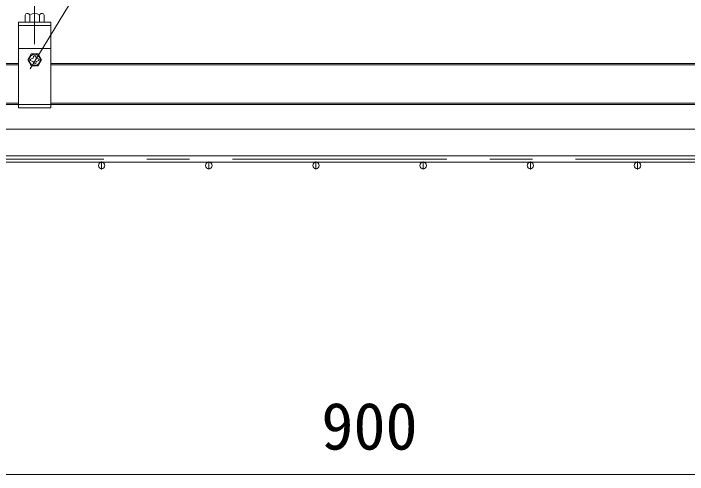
# Model space of a CAD drawing. Units: millimetres at full size, sheet at 1:40; details may follow other scales. Extents: x -7707 to 7893, y -5335 to 5359.
# Drawn here: x 2694 to 3323, y 2489 to 2919 of the extents above; entities that cross this region are included whole.
import ezdxf
from ezdxf.enums import TextEntityAlignment as Align

# ---------------------------------------------------------------- set-up
doc = ezdxf.new("R2010")
doc.units = ezdxf.units.MM
doc.header["$LTSCALE"] = 40
doc.linetypes.add('CHAIN1', pattern=[8, 5, -1, 1, -1])
doc.linetypes.add('DASHED1', pattern=[1.8, 1.2, -0.6])
for name, color, linetype, lineweight in [('7-0_中心線', 4, 'CHAIN1', 9), ('7-1_吊り材', 7, 'Continuous', 18), ('7-4_ブレース・補強材', 4, 'Continuous', 9), ('7-5_寸法', 4, 'Continuous', 9), ('7-6_文字', 7, 'Continuous', 18), ('7-D_パネル', 4, 'Continuous', 18)]:
    doc.layers.add(name, color=color, linetype=linetype, lineweight=lineweight)
doc.styles.add('ＭＳ ゴシック', font='')
doc.styles.get('ＭＳ ゴシック').set_extended_font_data('MS Gothic')

msp = doc.modelspace()

# ---------------------------------------------------------------- linework, layer by layer
at = {"layer": '7-0_中心線'}
for p, q in [((2713.81, 2890.61), (2713.81, 4011.29)), ((2578.4, 2783.49), (3474.59, 2783.49)), ((2776.31, 2773.88), (2776.31, 2781.14)), ((2876.31, 2773.88), (2876.31, 2781.14)), ((2976.31, 2773.88), (2976.31, 2781.14)), ((3076.31, 2773.88), (3076.31, 2781.14)), ((3176.31, 2773.88), (3176.31, 2781.14)), ((3276.31, 2773.88), (3276.31, 2781.14))]:
    msp.add_line(p, q, dxfattribs=at)
at = {"layer": '7-1_吊り材'}
for p, q in [((2704.81, 2911.29), (2704.81, 2917.73)), ((2709.31, 2911.29), (2709.31, 2917.73)), ((2718.31, 2911.29), (2718.31, 2917.73)), ((2722.81, 2911.29), (2722.81, 2917.73)), ((2698.81, 2831.29), (2698.81, 2911.29)), ((2698.81, 2911.29), (2728.81, 2911.29)), ((2704.81, 2911.29), (2722.81, 2911.29)), ((2728.81, 2911.29), (2728.81, 2831.29)), ((2698.81, 2886.49), (2728.81, 2886.49)), ((2712.34, 2877.45), (2710.55, 2876.91)), ((2712.34, 2874.45), (2710.55, 2874.99)), ((2712.34, 2877.45), (2712.88, 2879.24)), ((2712.34, 2874.45), (2712.88, 2872.66)), ((2715.34, 2877.45), (2714.8, 2879.24)), ((2715.34, 2874.45), (2714.8, 2872.66)), ((2715.34, 2877.45), (2717.13, 2876.91)), ((2715.34, 2874.45), (2717.13, 2874.99)), ((2728.81, 2831.29), (2698.81, 2831.29))]:
    msp.add_line(p, q, dxfattribs=at)
at = {"layer": '7-1_吊り材', "linetype": 'DASHED1'}
for p, q in [((2698.81, 2908.09), (2728.81, 2908.09)), ((2728.81, 2834.49), (2698.81, 2834.49))]:
    msp.add_line(p, q, dxfattribs=at)
at = {"layer": '7-1_吊り材'}
msp.add_lwpolyline([(2710.66, 2881.45), (2717.01, 2881.45), (2720.19, 2875.95), (2717.01, 2870.45), (2710.66, 2870.45), (2707.49, 2875.95)], close=True, dxfattribs=at)
msp.add_circle((2713.84, 2875.95), 5.24, dxfattribs=at)
for centre, radius, start, end in [((2707.1, 2916.79), 2.46, 22.47382, 157.52618), ((2713.82, 2911.73), 7.5, 53.12245, 126.87755), ((2720.56, 2916.79), 2.44, 22.61986, 157.38014), ((2710.84, 2875.95), 1, 106.87448, 253.1255), ((2713.84, 2878.95), 1, 16.87448, 163.1255), ((2716.84, 2875.95), 1, 286.87448, 73.1255), ((2713.84, 2872.95), 1, 196.87448, 343.1255)]:
    msp.add_arc(centre, radius, start, end, dxfattribs=at)
at = {"layer": '7-4_ブレース・補強材'}
for p, q in [((2613.31, 2872.49), (2698.81, 2872.49)), ((2613.31, 2871.29), (2698.81, 2871.29)), ((2728.81, 2872.49), (3478.31, 2872.49)), ((2728.81, 2871.29), (3478.31, 2871.29)), ((2613.31, 2835.69), (2698.81, 2835.69)), ((2613.31, 2834.49), (2698.81, 2834.49)), ((2728.81, 2835.69), (3474.31, 2835.69)), ((2728.81, 2834.49), (3471.57, 2834.49))]:
    msp.add_line(p, q, dxfattribs=at)
at = {"layer": '7-5_寸法'}
msp.add_line((2576.31, 2489.3), (3476.31, 2489.3), dxfattribs=at)
at = {"layer": '7-6_文字'}
msp.add_line((2709.71, 2867.68), (2865.34, 3123.87), dxfattribs=at)
at = {"layer": '7-D_パネル', "lineweight": 9}
msp.add_line((2579.81, 2780.49), (3472.81, 2780.49), dxfattribs=at)
at = {"layer": '7-D_パネル'}
for points in [[(2579.81, 2811.49), (3472.81, 2811.49), (3472.81, 2786.17)], [(2579.81, 2811.49), (2579.81, 2786.49), (3472.81, 2786.49)]]:
    msp.add_lwpolyline(points, dxfattribs=at)
for centre in [(2776.31, 2777.49), (2876.31, 2777.49), (2976.31, 2777.49), (3076.31, 2777.49), (3176.31, 2777.49), (3276.31, 2777.49)]:
    msp.add_circle(centre, 3, dxfattribs=at)

# ---------------------------------------------------------------- texts
at = {"layer": '7-5_寸法', "color": 7, "style": 'ＭＳ ゴシック'}
msp.add_text('900', height=43.99, dxfattribs=at).set_placement((2981.31, 2499.3), align=Align.BOTTOM_LEFT)

doc.saveas('drawing.dxf')
